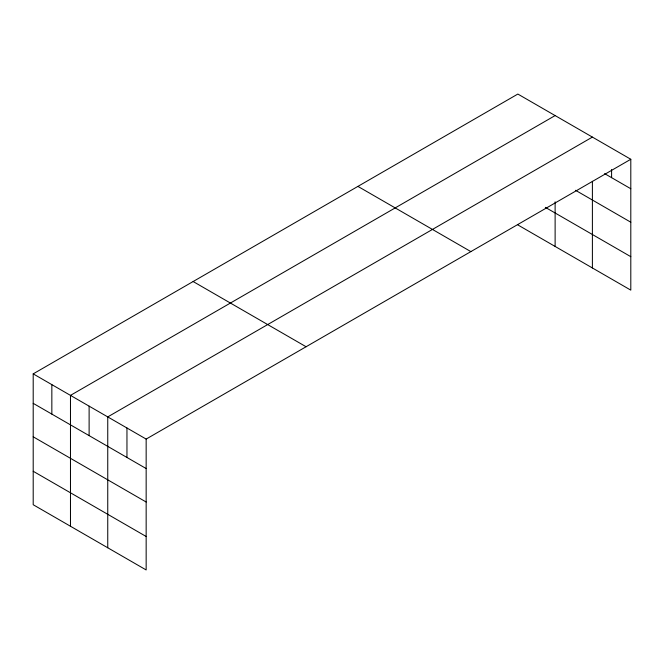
<?xml version="1.0" encoding="UTF-8"?>
<svg xmlns="http://www.w3.org/2000/svg" width="664" height="664" viewBox="0 0 664 664"><rect width="100%" height="100%" fill="white"/><g stroke="black" fill="none" stroke-linecap="round" stroke-linejoin="round"><path stroke-width="1" d="M630.8 159.269L146.155 439.078L146.155 569.944L33.2 504.731L33.2 373.865L517.845 94.056L630.8 159.269L630.8 290.135L517.845 224.922M555.121 115.578L70.475 395.387L70.475 526.245M592.396 137.099L107.751 416.901L107.751 547.767M604.614 173.628L630.8 188.742M575.53 190.294L630.8 222.208M545.351 207.351L630.8 256.678M357.913 186.393L470.867 251.606M193.133 281.528L306.087 346.741M33.2 373.865L146.155 439.078M33.2 403.338L146.155 468.552M33.2 436.796L146.155 502.009M33.2 471.266L146.155 536.487M611.594 169.528L611.594 177.661M592.396 181.33L592.396 267.966M555.121 201.831L555.121 246.444M126.957 427.989L126.957 457.463M89.117 406.144L89.117 435.617M51.842 384.622L51.842 414.095"/></g></svg>
